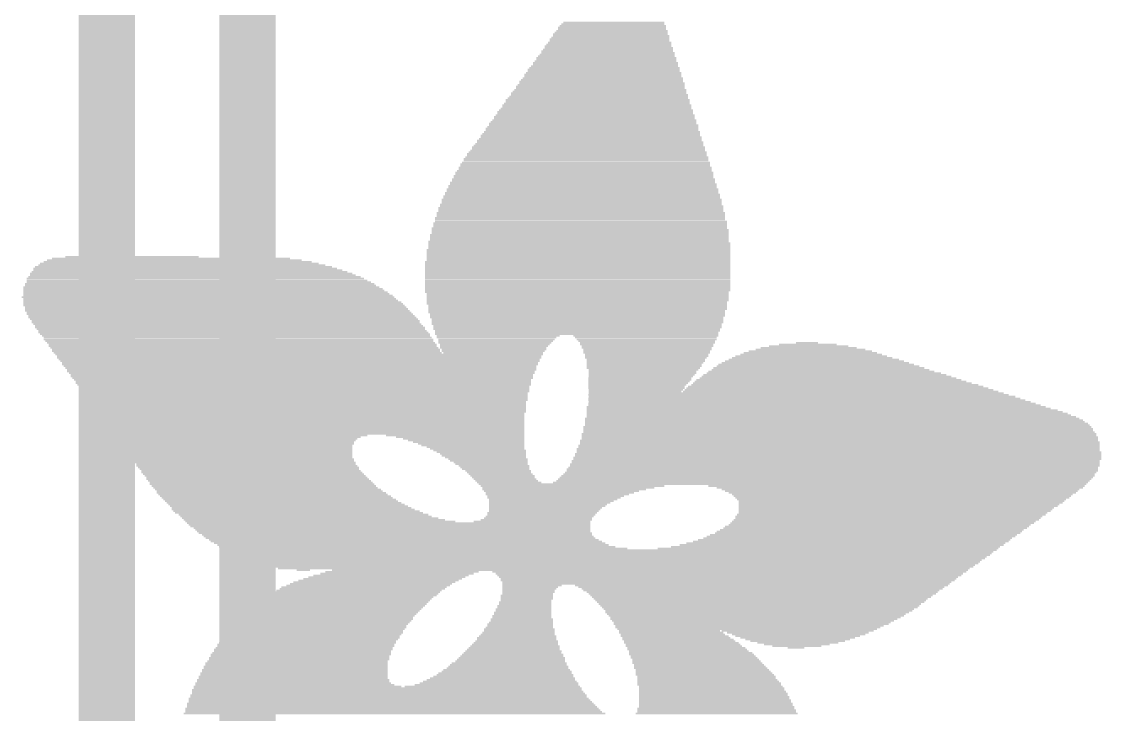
# Model space of a CAD drawing. Extents: x -0.1 to 30.6, y -5.2 to 35.7.
# Drawn here: x 5.584 to 10.461, y 21.198 to 24.329 of the extents above; entities that cross this region are included whole.
import ezdxf

# ---------------------------------------------------------------- set-up
doc = ezdxf.new("R2010")
doc.units = 0
doc.layers.add('16', color=5, linetype='CONTINUOUS')
doc.layers.add('21', color=40, linetype='CONTINUOUS')

# ---------------------------------------------------------------- blocks, each defined once
blk = doc.blocks.new('RECT')
blk.add_solid([(-0.5, -0.5), (0.5, -0.5), (-0.5, 0.5), (0.5, 0.5)])

msp = doc.modelspace()

# ---------------------------------------------------------------- linework, layer by layer
at = {"layer": '16', "const_width": 0.254}
for points in [[(5.969, 16.256), (5.969, 26.3006)], [(6.604, 14.732), (6.604, 26.289)]]:
    msp.add_lwpolyline(points, dxfattribs=at)

# ---------------------------------------------------------------- block references
at = {"layer": '21'}
for p, xscale, yscale in [((8.2512, 24.2875), 0.503, 0.0076), ((8.2512, 24.3027), 0.4876, 0.0076), ((8.2512, 24.2951), 0.4876, 0.0076), ((8.255, 24.3103), 0.48, 0.0077), ((8.255, 24.318), 0.4648, 0.0076), ((8.2588, 24.3256), 0.4572, 0.0076), ((8.2398, 24.2341), 0.5563, 0.0077), ((8.2398, 24.2494), 0.541, 0.0076), ((8.2398, 24.2418), 0.541, 0.0076), ((8.2436, 24.257), 0.5334, 0.0076), ((8.2436, 24.2722), 0.5182, 0.0077), ((8.2474, 24.2646), 0.5258, 0.0076), ((8.2474, 24.2799), 0.5106, 0.0076), ((8.2284, 24.196), 0.5943, 0.0077), ((8.2322, 24.1884), 0.6019, 0.0076), ((8.2322, 24.2037), 0.5867, 0.0076), ((8.2322, 24.2189), 0.5715, 0.0076), ((8.236, 24.2113), 0.5791, 0.0076), ((8.236, 24.2265), 0.5639, 0.0076), ((8.2208, 24.1427), 0.6553, 0.0076), ((8.2208, 24.1503), 0.6401, 0.0076), ((8.2246, 24.1656), 0.6325, 0.0076), ((8.2246, 24.1579), 0.6325, 0.0077), ((8.2245, 24.1732), 0.6172, 0.0076), ((8.2283, 24.1808), 0.6096, 0.0076), ((8.2093, 24.0894), 0.7086, 0.0076), ((8.2131, 24.097), 0.701, 0.0076), ((8.2131, 24.1122), 0.6858, 0.0076), ((8.2131, 24.1046), 0.6858, 0.0076), ((8.2169, 24.1198), 0.6782, 0.0077), ((8.2169, 24.1275), 0.663, 0.0076), ((8.2208, 24.1351), 0.6553, 0.0076), ((8.2017, 24.0436), 0.7544, 0.0077), ((8.2055, 24.0513), 0.7468, 0.0076), ((8.2017, 24.0589), 0.7391, 0.0076), ((8.2055, 24.0665), 0.7315, 0.0076), ((8.2093, 24.0741), 0.7239, 0.0076), ((8.2093, 24.0817), 0.7086, 0.0077), ((8.1903, 23.9903), 0.8077, 0.0076), ((8.1903, 24.0055), 0.7925, 0.0077), ((8.1941, 23.9979), 0.8001, 0.0076), ((8.1941, 24.0132), 0.7849, 0.0076), ((8.1979, 24.0208), 0.7773, 0.0076), ((8.1979, 24.036), 0.762, 0.0076), ((8.1979, 24.0284), 0.762, 0.0076), ((8.1826, 23.9522), 0.8534, 0.0076), ((8.1826, 23.9446), 0.8534, 0.0076), ((8.1826, 23.9598), 0.8382, 0.0076), ((8.1864, 23.9751), 0.8306, 0.0076), ((8.1864, 23.9674), 0.8306, 0.0077), ((8.1865, 23.9827), 0.8153, 0.0076), ((8.1712, 23.8989), 0.9068, 0.0076), ((8.175, 23.9065), 0.8992, 0.0076), ((8.175, 23.9217), 0.884, 0.0076), ((8.175, 23.9141), 0.884, 0.0076), ((8.1789, 23.9293), 0.8763, 0.0077), ((8.1788, 23.937), 0.861, 0.0076), ((8.1598, 23.8455), 0.9601, 0.0076), ((8.1636, 23.8531), 0.9525, 0.0077), ((8.1636, 23.8684), 0.9373, 0.0076), ((8.1674, 23.8608), 0.9449, 0.0076), ((8.1674, 23.876), 0.9296, 0.0076), ((8.1712, 23.8836), 0.922, 0.0076), ((8.1712, 23.8912), 0.9068, 0.0077), ((8.1522, 23.7998), 1.0059, 0.0076), ((8.1521, 23.815), 0.9906, 0.0077), ((8.156, 23.8074), 0.9983, 0.0076), ((8.156, 23.8227), 0.9829, 0.0076), ((8.1598, 23.8303), 0.9753, 0.0076), ((8.1598, 23.8379), 0.9601, 0.0076), ((8.1407, 23.7465), 1.0592, 0.0076), ((8.1445, 23.7617), 1.0516, 0.0076), ((8.1445, 23.7541), 1.0516, 0.0076), ((8.1446, 23.7693), 1.0363, 0.0076), ((8.1484, 23.7769), 1.0287, 0.0077), ((8.1484, 23.7922), 1.0135, 0.0076), ((8.1522, 23.7846), 1.0211, 0.0076), ((8.1331, 23.7084), 1.1049, 0.0076), ((8.1331, 23.7008), 1.1049, 0.0077), ((8.1369, 23.716), 1.0972, 0.0076), ((8.1369, 23.7312), 1.082, 0.0076), ((8.1369, 23.7236), 1.082, 0.0076), ((8.1407, 23.7389), 1.0744, 0.0077), ((8.1255, 23.655), 1.1506, 0.0076), ((8.1293, 23.6703), 1.143, 0.0076), ((8.1293, 23.6627), 1.143, 0.0077), ((8.1293, 23.6855), 1.1278, 0.0076), ((8.1293, 23.6779), 1.1278, 0.0076), ((8.1331, 23.6931), 1.1202, 0.0076), ((8.1179, 23.6017), 1.1963, 0.0076), ((8.1217, 23.6169), 1.1887, 0.0076), ((8.1217, 23.6093), 1.1887, 0.0076), ((8.1217, 23.6322), 1.1735, 0.0076), ((8.1217, 23.6246), 1.1735, 0.0077), ((8.1255, 23.6474), 1.1659, 0.0076), ((8.1255, 23.6398), 1.1659, 0.0076), ((8.1141, 23.556), 1.2345, 0.0076), ((8.1179, 23.5712), 1.2269, 0.0076), ((8.1179, 23.5636), 1.2269, 0.0076), ((8.1179, 23.5865), 1.2115, 0.0077), ((8.1179, 23.5788), 1.2115, 0.0076), ((8.1217, 23.5941), 1.2039, 0.0076), ((8.1103, 23.5026), 1.2725, 0.0076), ((8.1141, 23.5255), 1.2649, 0.0076), ((8.1141, 23.5179), 1.2649, 0.0076), ((8.1141, 23.5103), 1.2649, 0.0077), ((8.1141, 23.5407), 1.2497, 0.0076), ((8.1141, 23.5331), 1.2497, 0.0076), ((8.1179, 23.5484), 1.2421, 0.0077), ((8.1102, 23.4645), 1.303, 0.0076), ((8.1102, 23.4569), 1.303, 0.0076), ((8.1102, 23.4874), 1.2878, 0.0076), ((8.1102, 23.4798), 1.2878, 0.0076), ((8.1102, 23.4722), 1.2878, 0.0077), ((8.1141, 23.495), 1.2801, 0.0076), ((8.1065, 23.4188), 1.3259, 0.0076), ((8.1065, 23.4112), 1.3259, 0.0076), ((8.1064, 23.4417), 1.3106, 0.0076), ((8.1064, 23.4341), 1.3106, 0.0077), ((8.1103, 23.4264), 1.3183, 0.0076), ((8.1102, 23.4493), 1.303, 0.0076), ((8.1026, 23.3655), 1.3488, 0.0076), ((8.1026, 23.3579), 1.3488, 0.0077), ((8.1027, 23.396), 1.3335, 0.0077), ((8.1065, 23.3883), 1.3411, 0.0076), ((8.1065, 23.3807), 1.3411, 0.0076), ((8.1065, 23.3731), 1.3411, 0.0076), ((8.1065, 23.4036), 1.3259, 0.0076), ((8.0988, 23.335), 1.3564, 0.0076), ((8.1026, 23.3274), 1.364, 0.0076), ((8.1026, 23.3198), 1.364, 0.0077), ((8.1026, 23.3121), 1.364, 0.0076), ((8.1026, 23.3502), 1.3488, 0.0076), ((8.1026, 23.3426), 1.3488, 0.0076), ((6.2586, 23.2588), 1.0744, 0.0076), ((6.0833, 23.2664), 0.602, 0.0076), ((8.0988, 23.2969), 1.3716, 0.0076), ((8.0988, 23.2893), 1.3716, 0.0076), ((8.0988, 23.2817), 1.3716, 0.0077), ((8.0988, 23.274), 1.3716, 0.0076), ((8.0988, 23.2664), 1.3716, 0.0076), ((8.0988, 23.2588), 1.3716, 0.0076), ((8.1026, 23.3045), 1.364, 0.0076), ((6.3233, 23.2131), 1.3716, 0.0076), ((6.3158, 23.2207), 1.3411, 0.0076), ((6.3081, 23.2283), 1.2954, 0.0076), ((6.2967, 23.2359), 1.2573, 0.0076), ((6.2891, 23.2436), 1.2115, 0.0077), ((6.2738, 23.2512), 1.1506, 0.0076), ((8.095, 23.2436), 1.3792, 0.0077), ((8.095, 23.2359), 1.3792, 0.0076), ((8.095, 23.2283), 1.3792, 0.0076), ((8.095, 23.2207), 1.3792, 0.0076), ((8.095, 23.2131), 1.3792, 0.0076), ((8.0988, 23.2512), 1.3716, 0.0076), ((6.3691, 23.1674), 1.524, 0.0077), ((6.3653, 23.175), 1.5011, 0.0076), ((6.35, 23.1902), 1.4554, 0.0076), ((6.3577, 23.1826), 1.4707, 0.0076), ((6.3424, 23.1978), 1.425, 0.0076), ((6.3348, 23.2055), 1.3945, 0.0077), ((8.095, 23.2055), 1.3792, 0.0077), ((8.095, 23.1978), 1.3792, 0.0076), ((8.095, 23.1902), 1.3792, 0.0076), ((8.095, 23.1826), 1.3792, 0.0076), ((8.095, 23.175), 1.3792, 0.0076), ((8.095, 23.1674), 1.3792, 0.0077), ((6.3957, 23.1293), 1.6078, 0.0077), ((6.4072, 23.114), 1.6307, 0.0076), ((6.4034, 23.1216), 1.6231, 0.0076), ((6.3881, 23.1445), 1.5774, 0.0076), ((6.3919, 23.1369), 1.585, 0.0076), ((6.3767, 23.1597), 1.5392, 0.0076), ((6.3843, 23.1521), 1.5544, 0.0076), ((8.095, 23.1597), 1.3792, 0.0076), ((8.095, 23.1521), 1.3792, 0.0076), ((8.095, 23.1445), 1.3792, 0.0076), ((8.095, 23.1369), 1.3792, 0.0076), ((8.095, 23.1293), 1.3792, 0.0077), ((8.095, 23.1216), 1.3792, 0.0076), ((8.095, 23.114), 1.3792, 0.0076), ((6.4262, 23.0835), 1.684, 0.0076), ((6.4148, 23.1064), 1.6459, 0.0076), ((6.4186, 23.0988), 1.6536, 0.0076), ((6.4262, 23.0912), 1.6688, 0.0077), ((6.4338, 23.0759), 1.684, 0.0076), ((6.4377, 23.0683), 1.6917, 0.0076), ((8.0912, 23.1064), 1.3716, 0.0076), ((8.095, 23.0988), 1.364, 0.0076), ((8.095, 23.0912), 1.364, 0.0077), ((8.095, 23.0835), 1.364, 0.0076), ((8.095, 23.0759), 1.364, 0.0076), ((8.095, 23.0683), 1.364, 0.0076), ((6.4453, 23.0607), 1.7069, 0.0076), ((6.4491, 23.0531), 1.7145, 0.0077), ((6.4529, 23.0454), 1.7221, 0.0076), ((6.4605, 23.0378), 1.7222, 0.0076), ((6.4643, 23.0302), 1.7298, 0.0076), ((6.4681, 23.0226), 1.7374, 0.0076), ((6.4758, 23.015), 1.7373, 0.0077), ((8.0912, 23.0607), 1.3564, 0.0076), ((8.0912, 23.0531), 1.3564, 0.0077), ((8.095, 23.0454), 1.3488, 0.0076), ((8.095, 23.0378), 1.3488, 0.0076), ((8.095, 23.0302), 1.3488, 0.0076), ((8.0912, 23.0226), 1.3411, 0.0076), ((8.0912, 23.015), 1.3411, 0.0077), ((6.4796, 23.0073), 1.7449, 0.0076), ((6.4872, 22.9997), 1.745, 0.0076), ((6.491, 22.9921), 1.7526, 0.0076), ((6.4986, 22.9845), 1.7526, 0.0076), ((6.5062, 22.9769), 1.7526, 0.0077), ((6.5062, 22.9692), 1.7526, 0.0076), ((8.095, 23.0073), 1.3335, 0.0076), ((8.095, 22.9997), 1.3335, 0.0076), ((8.0912, 22.9921), 1.3259, 0.0076), ((8.095, 22.9845), 1.3182, 0.0076), ((8.095, 22.9769), 1.3182, 0.0077), ((8.095, 22.9692), 1.3182, 0.0076), ((6.5138, 22.9616), 1.7526, 0.0076), ((6.5215, 22.954), 1.7526, 0.0076), ((6.5253, 22.9464), 1.7602, 0.0076), ((6.5291, 22.9388), 1.7526, 0.0077), ((6.5367, 22.9311), 1.7526, 0.0076), ((6.5405, 22.9235), 1.7602, 0.0076), ((8.0912, 22.9616), 1.3106, 0.0076), ((8.095, 22.954), 1.303, 0.0076), ((8.095, 22.9464), 1.303, 0.0076), ((8.0912, 22.9388), 1.2954, 0.0077), ((8.095, 22.9311), 1.2878, 0.0076), ((8.0912, 22.9235), 1.2802, 0.0076), ((6.5481, 22.9159), 1.7602, 0.0076), ((6.5519, 22.9083), 1.7526, 0.0076), ((6.5596, 22.9007), 1.7526, 0.0077), ((6.5634, 22.893), 1.7602, 0.0076), ((6.5672, 22.8854), 1.7526, 0.0076), ((6.5748, 22.8778), 1.7526, 0.0076), ((6.5824, 22.8702), 1.7526, 0.0076), ((8.0912, 22.9159), 1.2802, 0.0076), ((7.7292, 22.9007), 0.541, 0.0077), ((7.7369, 22.9083), 0.5563, 0.0076), ((7.7292, 22.893), 0.5258, 0.0076), ((7.7254, 22.8854), 0.5182, 0.0076), ((7.7216, 22.8778), 0.5106, 0.0076), ((7.7217, 22.8702), 0.4953, 0.0076), ((8.4036, 22.9083), 0.6554, 0.0076), ((8.4036, 22.9007), 0.64, 0.0077), ((8.4074, 22.893), 0.6324, 0.0076), ((8.4074, 22.8854), 0.6172, 0.0076), ((8.4112, 22.8778), 0.6096, 0.0076), ((8.4074, 22.8702), 0.602, 0.0076), ((9.1352, 22.8702), 0.2591, 0.0076), ((9.1313, 22.8778), 0.099, 0.0076), ((6.5824, 22.8626), 1.7526, 0.0077), ((6.59, 22.8549), 1.7526, 0.0076), ((6.5977, 22.8473), 1.7526, 0.0076), ((6.5977, 22.8397), 1.7526, 0.0076), ((6.6053, 22.8321), 1.7526, 0.0076), ((6.8377, 22.8245), 2.2022, 0.0077), ((7.7178, 22.8626), 0.4876, 0.0077), ((7.714, 22.8549), 0.48, 0.0076), ((7.7178, 22.8473), 0.4724, 0.0076), ((7.714, 22.8397), 0.4648, 0.0076), ((7.714, 22.8321), 0.4496, 0.0076), ((8.4112, 22.8626), 0.5944, 0.0077), ((8.4074, 22.8549), 0.5868, 0.0076), ((8.4113, 22.8473), 0.5791, 0.0076), ((8.4075, 22.8397), 0.5715, 0.0076), ((8.4075, 22.8321), 0.5715, 0.0076), ((8.4074, 22.8245), 0.5562, 0.0077), ((9.1504, 22.8245), 0.6401, 0.0077), ((9.1466, 22.8321), 0.6019, 0.0076), ((9.1466, 22.8397), 0.5563, 0.0076), ((9.1466, 22.8473), 0.4953, 0.0076), ((9.139, 22.8549), 0.4343, 0.0076), ((9.139, 22.8626), 0.3581, 0.0077), ((6.8377, 22.8168), 2.187, 0.0076), ((6.8377, 22.8092), 2.187, 0.0076), ((6.8377, 22.8016), 2.1717, 0.0076), ((6.8415, 22.794), 2.164, 0.0076), ((6.8415, 22.7864), 2.1488, 0.0077), ((6.8415, 22.7787), 2.1488, 0.0076), ((6.8415, 22.7711), 2.1336, 0.0076), ((8.4074, 22.8168), 0.5562, 0.0076), ((8.4036, 22.8092), 0.5486, 0.0076), ((8.4036, 22.8016), 0.5334, 0.0076), ((8.4036, 22.794), 0.5334, 0.0076), ((8.3998, 22.7864), 0.5258, 0.0077), ((8.396, 22.7787), 0.5182, 0.0076), ((8.396, 22.7711), 0.5182, 0.0076), ((9.1808, 22.7711), 0.9144, 0.0076), ((9.1733, 22.7787), 0.8839, 0.0076), ((9.1694, 22.7864), 0.8458, 0.0077), ((9.1656, 22.794), 0.8078, 0.0076), ((9.1618, 22.8016), 0.7696, 0.0076), ((9.1541, 22.8092), 0.7239, 0.0076), ((9.1504, 22.8168), 0.6858, 0.0076), ((6.8453, 22.7635), 2.126, 0.0076), ((6.8491, 22.7559), 2.1184, 0.0076), ((6.8453, 22.7483), 2.1108, 0.0077), ((6.8492, 22.7406), 2.1031, 0.0076), ((6.8492, 22.733), 2.0879, 0.0076), ((6.8492, 22.7254), 2.0879, 0.0076), ((8.3922, 22.7635), 0.5105, 0.0076), ((8.3922, 22.7559), 0.4953, 0.0076), ((8.3884, 22.7483), 0.4877, 0.0077), ((8.3884, 22.7406), 0.4877, 0.0076), ((8.3846, 22.733), 0.4801, 0.0076), ((8.3808, 22.7254), 0.4725, 0.0076), ((9.219, 22.7254), 1.1277, 0.0076), ((9.2114, 22.733), 1.0973, 0.0076), ((9.2075, 22.7406), 1.0592, 0.0076), ((9.196, 22.7483), 1.0211, 0.0077), ((9.1923, 22.7559), 0.983, 0.0076), ((9.1847, 22.7635), 0.9525, 0.0076), ((6.853, 22.7178), 2.0803, 0.0076), ((6.8529, 22.7102), 2.065, 0.0077), ((6.8567, 22.7025), 2.0574, 0.0076), ((6.8567, 22.6949), 2.0574, 0.0076), ((6.8605, 22.6873), 2.0497, 0.0076), ((6.8605, 22.6797), 2.0345, 0.0076), ((8.3769, 22.7178), 0.4648, 0.0076), ((8.3769, 22.7102), 0.4648, 0.0077), ((8.3731, 22.7025), 0.4572, 0.0076), ((8.3693, 22.6949), 0.4496, 0.0076), ((8.3655, 22.6873), 0.442, 0.0076), ((8.3617, 22.6797), 0.4344, 0.0076), ((9.2608, 22.6797), 1.3335, 0.0076), ((9.257, 22.6873), 1.2954, 0.0076), ((9.2457, 22.6949), 1.2573, 0.0076), ((9.238, 22.7025), 1.2268, 0.0076), ((9.2303, 22.7102), 1.1963, 0.0077), ((9.2265, 22.7178), 1.1583, 0.0076), ((6.8643, 22.6721), 2.0269, 0.0077), ((6.8643, 22.6644), 2.0269, 0.0076), ((6.8681, 22.6568), 2.0193, 0.0076), ((6.8681, 22.6492), 2.0041, 0.0076), ((6.872, 22.6416), 1.9964, 0.0076), ((6.872, 22.634), 1.9964, 0.0077), ((6.8758, 22.6263), 1.9888, 0.0076), ((9.1198, 22.6263), 1.9507, 0.0076), ((8.3617, 22.6721), 0.4344, 0.0077), ((9.0818, 22.6492), 1.8745, 0.0076), ((9.0932, 22.6416), 1.8974, 0.0076), ((9.1085, 22.634), 1.9279, 0.0077), ((8.3579, 22.6644), 0.4267, 0.0076), ((8.3541, 22.6568), 0.4191, 0.0076), ((9.2837, 22.6568), 1.425, 0.0076), ((9.2761, 22.6644), 1.3944, 0.0076), ((9.2685, 22.6721), 1.364, 0.0077), ((6.8796, 22.6187), 1.9812, 0.0076), ((6.8758, 22.6111), 1.9736, 0.0076), ((6.8796, 22.6035), 1.966, 0.0076), ((6.8834, 22.5959), 1.9584, 0.0077), ((6.8873, 22.5882), 1.9507, 0.0076), ((6.8873, 22.5806), 1.9507, 0.0076), ((9.1732, 22.5882), 2.0726, 0.0076), ((9.1847, 22.5806), 2.0955, 0.0076), ((9.1541, 22.6035), 2.0193, 0.0076), ((9.1313, 22.6187), 1.9736, 0.0076), ((9.1428, 22.6111), 1.9965, 0.0076), ((9.1656, 22.5959), 2.0422, 0.0077), ((6.891, 22.573), 1.9431, 0.0076), ((6.8948, 22.5654), 1.9355, 0.0076), ((6.8948, 22.5578), 1.9203, 0.0077), ((6.8948, 22.5501), 1.9203, 0.0076), ((6.8986, 22.5425), 1.9127, 0.0076), ((6.9025, 22.5349), 1.905, 0.0076), ((6.9063, 22.5273), 1.8974, 0.0076), ((9.2456, 22.5349), 2.2326, 0.0076), ((9.2533, 22.5273), 2.2479, 0.0076), ((9.2227, 22.5578), 2.1717, 0.0077), ((9.2303, 22.5501), 2.1869, 0.0076), ((9.1999, 22.573), 2.126, 0.0076), ((9.2113, 22.5654), 2.1488, 0.0076), ((9.2418, 22.5425), 2.2098, 0.0076), ((6.9063, 22.5197), 1.8974, 0.0077), ((6.9101, 22.512), 1.8898, 0.0076), ((6.9139, 22.5044), 1.8822, 0.0076), ((6.9177, 22.4968), 1.8746, 0.0076), ((6.9177, 22.4892), 1.8746, 0.0076), ((6.9216, 22.4816), 1.8669, 0.0077), ((9.2685, 22.4968), 2.2936, 0.0076), ((9.2723, 22.4892), 2.3012, 0.0076), ((9.2723, 22.4816), 2.3012, 0.0077), ((9.257, 22.5197), 2.2555, 0.0077), ((9.2646, 22.512), 2.2707, 0.0076), ((9.2685, 22.5044), 2.2784, 0.0076), ((6.9253, 22.4739), 1.8593, 0.0076), ((6.9253, 22.4663), 1.8593, 0.0076), ((6.5748, 22.4587), 1.143, 0.0076), ((6.5634, 22.4511), 1.1049, 0.0076), ((6.5596, 22.4435), 1.0821, 0.0077), ((6.5558, 22.4358), 1.0745, 0.0076), ((7.5426, 22.4587), 0.6249, 0.0076), ((7.5654, 22.4511), 0.5792, 0.0076), ((7.5807, 22.4435), 0.5487, 0.0077), ((7.5921, 22.4358), 0.5258, 0.0076), ((9.2761, 22.4358), 2.3394, 0.0076), ((9.276, 22.4663), 2.3241, 0.0076), ((9.276, 22.4587), 2.3241, 0.0076), ((9.2799, 22.4511), 2.3318, 0.0076), ((9.2799, 22.4435), 2.3318, 0.0077), ((9.2761, 22.4739), 2.3088, 0.0076), ((6.5558, 22.4282), 1.0591, 0.0076), ((6.5596, 22.4206), 1.0515, 0.0076), ((6.5596, 22.413), 1.0363, 0.0076), ((6.5596, 22.4054), 1.0363, 0.0077), ((6.5634, 22.3977), 1.0287, 0.0076), ((6.5672, 22.3901), 1.0211, 0.0076), ((6.571, 22.3825), 1.0134, 0.0076), ((7.6035, 22.4282), 0.503, 0.0076), ((7.615, 22.4206), 0.4801, 0.0076), ((7.6226, 22.413), 0.4649, 0.0076), ((7.634, 22.4054), 0.442, 0.0077), ((7.6416, 22.3977), 0.4268, 0.0076), ((7.6531, 22.3901), 0.4191, 0.0076), ((7.6607, 22.3825), 0.4039, 0.0076), ((9.2723, 22.3977), 2.3622, 0.0076), ((9.2723, 22.3901), 2.3622, 0.0076), ((9.2761, 22.3825), 2.3698, 0.0076), ((9.2761, 22.413), 2.3546, 0.0076), ((9.2761, 22.4054), 2.3546, 0.0077), ((9.2799, 22.4282), 2.347, 0.0076), ((9.2799, 22.4206), 2.347, 0.0076), ((6.571, 22.3749), 1.0134, 0.0076), ((6.5748, 22.3673), 1.0058, 0.0077), ((6.5786, 22.3596), 0.9982, 0.0076), ((6.5824, 22.352), 1.0058, 0.0076), ((6.5862, 22.3444), 0.9982, 0.0076), ((6.5939, 22.3368), 0.9983, 0.0076), ((7.6683, 22.3749), 0.3886, 0.0076), ((7.6721, 22.3673), 0.381, 0.0077), ((7.6797, 22.3596), 0.3658, 0.0076), ((7.6912, 22.352), 0.3581, 0.0076), ((7.695, 22.3444), 0.3505, 0.0076), ((7.7026, 22.3368), 0.3353, 0.0076), ((9.2608, 22.3444), 2.3851, 0.0076), ((9.2608, 22.3368), 2.3851, 0.0076), ((9.2684, 22.3596), 2.3851, 0.0076), ((9.2684, 22.352), 2.3851, 0.0076), ((9.2723, 22.3749), 2.3774, 0.0076), ((9.2723, 22.3673), 2.3774, 0.0077), ((6.5977, 22.3292), 0.9906, 0.0077), ((6.6015, 22.3215), 0.9982, 0.0076), ((6.6091, 22.3139), 0.9982, 0.0076), ((6.6129, 22.3063), 0.9906, 0.0076), ((6.6205, 22.2987), 0.9906, 0.0076), ((6.6243, 22.2911), 0.9982, 0.0077), ((6.632, 22.2834), 0.9983, 0.0076), ((7.7064, 22.3292), 0.3277, 0.0077), ((7.7178, 22.3215), 0.32, 0.0076), ((7.7216, 22.3139), 0.3124, 0.0076), ((7.7254, 22.3063), 0.3048, 0.0076), ((7.7369, 22.2987), 0.2971, 0.0076), ((7.7407, 22.2911), 0.2895, 0.0077), ((7.7483, 22.2834), 0.2896, 0.0076), ((9.2303, 22.2834), 2.4003, 0.0076), ((9.2379, 22.2911), 2.4003, 0.0077), ((9.2457, 22.3063), 2.4003, 0.0076), ((9.2457, 22.2987), 2.4003, 0.0076), ((9.2495, 22.3139), 2.3927, 0.0076), ((9.257, 22.3292), 2.3927, 0.0077), ((9.257, 22.3215), 2.3927, 0.0076), ((6.6396, 22.2758), 0.9982, 0.0076), ((6.6472, 22.2682), 0.9982, 0.0076), ((6.651, 22.2606), 1.0058, 0.0076), ((6.6586, 22.253), 1.0058, 0.0077), ((6.6663, 22.2453), 1.0059, 0.0076), ((6.6701, 22.2377), 1.0135, 0.0076), ((7.7559, 22.2758), 0.2896, 0.0076), ((7.7597, 22.2682), 0.282, 0.0076), ((7.7674, 22.2606), 0.2819, 0.0076), ((7.775, 22.253), 0.2819, 0.0077), ((7.7864, 22.2453), 0.2896, 0.0076), ((9.0208, 22.2377), 2.7432, 0.0076), ((9.1922, 22.2453), 2.4155, 0.0076), ((9.2037, 22.253), 2.408, 0.0077), ((9.2114, 22.2606), 2.4079, 0.0076), ((9.219, 22.2682), 2.4079, 0.0076), ((9.2265, 22.2758), 2.4079, 0.0076), ((6.6777, 22.2301), 1.0135, 0.0076), ((6.6853, 22.2225), 1.0134, 0.0076), ((6.6968, 22.2149), 1.0211, 0.0077), ((6.7044, 22.2072), 1.0211, 0.0076), ((6.712, 22.1996), 1.0363, 0.0076), ((6.7195, 22.192), 1.0363, 0.0076), ((8.0721, 22.2301), 0.8306, 0.0076), ((8.0531, 22.2225), 0.7772, 0.0076), ((8.0341, 22.2149), 0.7391, 0.0077), ((8.0226, 22.2072), 0.701, 0.0076), ((8.015, 22.1996), 0.6706, 0.0076), ((8.0036, 22.192), 0.6477, 0.0076), ((9.5351, 22.2301), 1.6993, 0.0076), ((9.5504, 22.2225), 1.6536, 0.0076), ((9.5542, 22.2149), 1.6154, 0.0077), ((9.558, 22.2072), 1.5926, 0.0076), ((9.5618, 22.1996), 1.5697, 0.0076), ((9.5618, 22.192), 1.5393, 0.0076), ((6.731, 22.1844), 1.044, 0.0076), ((6.7387, 22.1768), 1.0439, 0.0077), ((6.75, 22.1691), 1.0515, 0.0076), ((6.7577, 22.1615), 1.0516, 0.0076), ((6.7691, 22.1539), 1.0592, 0.0076), ((6.7805, 22.1463), 1.0668, 0.0076), ((6.792, 22.1387), 1.0744, 0.0077), ((7.9959, 22.1844), 0.6172, 0.0076), ((7.9883, 22.1768), 0.602, 0.0077), ((7.9845, 22.1691), 0.5792, 0.0076), ((7.9769, 22.1615), 0.5639, 0.0076), ((7.9693, 22.1539), 0.5487, 0.0076), ((7.9616, 22.1463), 0.5334, 0.0076), ((7.9578, 22.1387), 0.5258, 0.0077), ((9.5618, 22.1844), 1.524, 0.0076), ((9.5618, 22.1768), 1.5087, 0.0077), ((9.558, 22.1691), 1.4859, 0.0076), ((9.558, 22.1615), 1.4707, 0.0076), ((9.5542, 22.1539), 1.463, 0.0076), ((9.5466, 22.1463), 1.4478, 0.0076), ((9.5428, 22.1387), 1.4402, 0.0077), ((6.8034, 22.131), 1.082, 0.0076), ((6.8111, 22.1234), 1.0973, 0.0076), ((6.8262, 22.1158), 1.1125, 0.0076), ((6.8377, 22.1082), 1.1202, 0.0076), ((6.8567, 22.1006), 1.1277, 0.0077), ((6.8682, 22.0929), 1.1354, 0.0076), ((7.9236, 22.0929), 0.4877, 0.0076), ((7.935, 22.1082), 0.4953, 0.0076), ((7.9312, 22.1006), 0.4877, 0.0077), ((7.9502, 22.131), 0.5106, 0.0076), ((7.9464, 22.1234), 0.503, 0.0076), ((7.9426, 22.1158), 0.4953, 0.0076), ((9.5009, 22.0929), 1.3868, 0.0076), ((9.5123, 22.1006), 1.3944, 0.0077), ((9.5351, 22.131), 1.4249, 0.0076), ((9.5313, 22.1234), 1.4173, 0.0076), ((9.5275, 22.1158), 1.4097, 0.0076), ((9.5199, 22.1082), 1.3945, 0.0076), ((6.8872, 22.0853), 1.1582, 0.0076), ((6.9063, 22.0777), 1.1811, 0.0076), ((6.9329, 22.0701), 1.2192, 0.0076), ((7.2416, 22.0625), 1.8211, 0.0077), ((7.2454, 22.0548), 1.8135, 0.0076), ((7.2492, 22.0472), 1.8059, 0.0076), ((7.2568, 22.0396), 1.7907, 0.0076), ((7.8893, 22.0701), 0.5257, 0.0076), ((7.9083, 22.0777), 0.503, 0.0076), ((7.916, 22.0853), 0.4877, 0.0076), ((9.4399, 22.0396), 1.3716, 0.0076), ((9.4475, 22.0472), 1.3716, 0.0076), ((9.459, 22.0548), 1.364, 0.0076), ((9.4704, 22.0625), 1.3716, 0.0077), ((9.478, 22.0701), 1.3716, 0.0076), ((9.4894, 22.0777), 1.3793, 0.0076), ((9.4971, 22.0853), 1.3792, 0.0076), ((7.2606, 22.032), 1.783, 0.0076), ((7.2644, 22.0244), 1.7754, 0.0077), ((7.2721, 22.0167), 1.7755, 0.0076), ((7.2797, 22.0091), 1.7603, 0.0076), ((7.2873, 22.0015), 1.7602, 0.0076), ((7.2949, 21.9939), 1.7602, 0.0076), ((9.3599, 21.9939), 1.3944, 0.0076), ((9.3751, 22.0015), 1.3945, 0.0076), ((9.3866, 22.0091), 1.3868, 0.0076), ((9.4056, 22.0167), 1.3792, 0.0076), ((9.4132, 22.0244), 1.3793, 0.0077), ((9.4247, 22.032), 1.3716, 0.0076), ((7.3101, 21.9863), 1.7602, 0.0077), ((7.3216, 21.9786), 1.7679, 0.0076), ((7.3368, 21.971), 1.7678, 0.0076), ((7.3521, 21.9634), 1.7679, 0.0076), ((7.3711, 21.9558), 1.7907, 0.0076), ((7.4054, 21.9482), 1.8288, 0.0077), ((9.2265, 21.9482), 1.5393, 0.0077), ((9.2608, 21.9558), 1.4859, 0.0076), ((9.2875, 21.9634), 1.463, 0.0076), ((9.3066, 21.971), 1.4402, 0.0076), ((9.3294, 21.9786), 1.4249, 0.0076), ((9.3446, 21.9863), 1.4097, 0.0077), ((8.2474, 21.9405), 3.4824, 0.0076), ((8.2474, 21.9329), 3.4518, 0.0076), ((8.2512, 21.9253), 3.429, 0.0076), ((8.255, 21.9177), 3.4062, 0.0076), ((8.255, 21.9101), 3.3756, 0.0077), ((8.2588, 21.9024), 3.3528, 0.0076), ((8.2627, 21.8948), 3.3147, 0.0076), ((8.2703, 21.8872), 3.2843, 0.0076), ((8.2779, 21.8796), 3.2537, 0.0076), ((8.2817, 21.872), 3.2156, 0.0077), ((8.2931, 21.8643), 3.1776, 0.0076), ((8.3045, 21.8567), 3.1242, 0.0076), ((6.8567, 21.8491), 0.0609, 0.0076), ((8.4227, 21.8491), 2.8727, 0.0076), ((7.1768, 21.7958), 0.7315, 0.0077), ((7.1959, 21.8034), 0.7239, 0.0076), ((7.2149, 21.811), 0.7163, 0.0076), ((7.234, 21.8186), 0.7087, 0.0076), ((7.253, 21.8262), 0.701, 0.0076), ((7.2797, 21.8339), 0.6935, 0.0077), ((7.3025, 21.8415), 0.6934, 0.0076), ((8.7808, 21.8415), 2.1412, 0.0076), ((8.7808, 21.8339), 2.1108, 0.0077), ((8.7808, 21.8262), 2.0955, 0.0076), ((8.777, 21.8186), 2.0726, 0.0076), ((8.777, 21.811), 2.0574, 0.0076), ((8.7732, 21.8034), 2.0498, 0.0076), ((8.7694, 21.7958), 2.0269, 0.0077), ((7.0968, 21.75), 0.7544, 0.0076), ((7.1082, 21.7577), 0.7468, 0.0077), ((7.1235, 21.7653), 0.7467, 0.0076), ((7.1311, 21.7729), 0.7467, 0.0076), ((7.1501, 21.7805), 0.7392, 0.0076), ((7.1616, 21.7881), 0.7315, 0.0076), ((8.7656, 21.7881), 2.0193, 0.0076), ((7.8778, 21.7653), 0.2438, 0.0076), ((7.874, 21.7577), 0.2362, 0.0077), ((7.874, 21.75), 0.2362, 0.0076), ((7.8893, 21.7805), 0.2667, 0.0076), ((7.8817, 21.7729), 0.2515, 0.0076), ((8.9256, 21.7805), 1.684, 0.0076), ((8.9256, 21.7729), 1.6535, 0.0076), ((8.9294, 21.7653), 1.6307, 0.0076), ((8.9256, 21.7577), 1.6078, 0.0077), ((8.9294, 21.75), 1.585, 0.0076), ((7.0358, 21.7043), 0.7696, 0.0076), ((7.0434, 21.7119), 0.7696, 0.0076), ((7.0549, 21.7196), 0.762, 0.0077), ((7.0625, 21.7272), 0.762, 0.0076), ((7.0777, 21.7348), 0.762, 0.0076), ((7.0853, 21.7424), 0.762, 0.0076), ((7.8588, 21.7043), 0.2362, 0.0076), ((7.8664, 21.7348), 0.2362, 0.0076), ((7.8664, 21.7272), 0.2362, 0.0076), ((7.8664, 21.7196), 0.2362, 0.0077), ((7.8626, 21.7119), 0.2286, 0.0076), ((7.8702, 21.7424), 0.2286, 0.0076), ((8.9294, 21.7424), 1.5697, 0.0076), ((8.9256, 21.7348), 1.5469, 0.0076), ((8.9256, 21.7272), 1.5316, 0.0076), ((8.9218, 21.7196), 1.5087, 0.0077), ((8.9218, 21.7119), 1.4935, 0.0076), ((8.9218, 21.7043), 1.4783, 0.0076), ((6.9787, 21.651), 0.7773, 0.0076), ((6.9863, 21.6586), 0.7772, 0.0076), ((6.9939, 21.6662), 0.7772, 0.0076), ((7.0015, 21.6738), 0.7772, 0.0076), ((7.0091, 21.6815), 0.7773, 0.0077), ((7.0206, 21.6891), 0.7696, 0.0076), ((7.0282, 21.6967), 0.7696, 0.0076), ((7.8474, 21.6586), 0.2591, 0.0076), ((7.8474, 21.651), 0.2591, 0.0076), ((7.8512, 21.6738), 0.2515, 0.0076), ((7.8512, 21.6662), 0.2515, 0.0076), ((7.855, 21.6891), 0.2439, 0.0076), ((7.855, 21.6815), 0.2439, 0.0077), ((7.8588, 21.6967), 0.2362, 0.0076), ((8.918, 21.6967), 1.4555, 0.0076), ((8.918, 21.6891), 1.4401, 0.0076), ((8.918, 21.6815), 1.4249, 0.0077), ((8.9142, 21.6738), 1.4021, 0.0076), ((8.9142, 21.6662), 1.3869, 0.0076), ((8.9065, 21.6586), 1.3716, 0.0076), ((8.9027, 21.651), 1.3488, 0.0076), ((6.9367, 21.6053), 0.7849, 0.0077), ((6.9444, 21.6129), 0.7849, 0.0076), ((6.952, 21.6205), 0.7848, 0.0076), ((6.9596, 21.6281), 0.7848, 0.0076), ((6.9634, 21.6357), 0.7772, 0.0076), ((6.971, 21.6434), 0.7773, 0.0077), ((7.8359, 21.6053), 0.2972, 0.0077), ((7.8397, 21.6129), 0.2896, 0.0076), ((7.8436, 21.6281), 0.2819, 0.0076), ((7.8436, 21.6205), 0.2819, 0.0076), ((7.8436, 21.6434), 0.2667, 0.0077), ((7.8436, 21.6357), 0.2667, 0.0076), ((8.9028, 21.6434), 1.3335, 0.0077), ((8.8989, 21.6357), 1.3106, 0.0076), ((8.8913, 21.6281), 1.2954, 0.0076), ((8.8875, 21.6205), 1.2725, 0.0076), ((8.8837, 21.6129), 1.2497, 0.0076), ((8.8799, 21.6053), 1.2421, 0.0077), ((6.8948, 21.5519), 0.7925, 0.0076), ((6.9024, 21.5595), 0.7925, 0.0076), ((6.9101, 21.5672), 0.7925, 0.0077), ((6.9177, 21.5824), 0.7924, 0.0076), ((6.9139, 21.5748), 0.7848, 0.0076), ((6.9253, 21.59), 0.7925, 0.0076), ((6.9291, 21.5976), 0.7849, 0.0076), ((7.8245, 21.5519), 0.3505, 0.0076), ((7.8245, 21.5595), 0.3353, 0.0076), ((7.8283, 21.5672), 0.3276, 0.0077), ((7.8321, 21.5824), 0.32, 0.0076), ((7.8321, 21.5748), 0.32, 0.0076), ((7.8321, 21.59), 0.3048, 0.0076), ((7.8359, 21.5976), 0.2972, 0.0076), ((8.8722, 21.5976), 1.2116, 0.0076), ((8.8646, 21.59), 1.1964, 0.0076), ((8.8608, 21.5824), 1.1734, 0.0076), ((8.5103, 21.5748), 0.4572, 0.0076), ((8.5179, 21.5672), 0.4724, 0.0077), ((8.5255, 21.5595), 0.4724, 0.0076), ((8.5332, 21.5519), 0.4877, 0.0076), ((9.0894, 21.5748), 0.6858, 0.0076), ((9.0894, 21.5672), 0.64, 0.0077), ((9.0932, 21.5595), 0.602, 0.0076), ((9.0894, 21.5519), 0.5638, 0.0076), ((6.8681, 21.5138), 0.8001, 0.0076), ((6.8681, 21.5062), 0.8001, 0.0076), ((6.8758, 21.5214), 0.8001, 0.0076), ((6.8796, 21.5291), 0.7924, 0.0077), ((6.891, 21.5443), 0.8001, 0.0076), ((6.8873, 21.5367), 0.7925, 0.0076), ((7.8131, 21.5062), 0.4039, 0.0076), ((7.8131, 21.5138), 0.3887, 0.0076), ((7.8169, 21.5214), 0.381, 0.0076), ((7.8207, 21.5291), 0.3734, 0.0077), ((7.8207, 21.5443), 0.3581, 0.0076), ((7.8207, 21.5367), 0.3581, 0.0076), ((8.5408, 21.5443), 0.4877, 0.0076), ((8.5484, 21.5367), 0.5029, 0.0076), ((8.556, 21.5291), 0.503, 0.0077), ((8.5636, 21.5214), 0.5182, 0.0076), ((8.5713, 21.5138), 0.5181, 0.0076), ((8.5751, 21.5062), 0.5257, 0.0076), ((9.0894, 21.5443), 0.5182, 0.0076), ((9.0894, 21.5367), 0.4724, 0.0076), ((9.0894, 21.5291), 0.4268, 0.0077), ((9.0894, 21.5214), 0.3658, 0.0076), ((9.0856, 21.5138), 0.2972, 0.0076), ((9.0856, 21.5062), 0.221, 0.0076), ((6.8453, 21.4681), 0.8154, 0.0076), ((6.8415, 21.4605), 0.8078, 0.0076), ((6.8492, 21.4757), 0.8077, 0.0076), ((6.8567, 21.491), 0.8077, 0.0077), ((6.853, 21.4833), 0.8001, 0.0076), ((6.8605, 21.4986), 0.8001, 0.0076), ((7.7978, 21.4605), 0.4648, 0.0076), ((7.8016, 21.4681), 0.4572, 0.0076), ((7.8016, 21.4757), 0.442, 0.0076), ((7.8055, 21.4833), 0.4343, 0.0076), ((7.8055, 21.491), 0.4191, 0.0077), ((7.8093, 21.4986), 0.4115, 0.0076), ((8.5865, 21.4986), 0.5334, 0.0076), ((8.5903, 21.491), 0.541, 0.0077), ((8.5979, 21.4833), 0.541, 0.0076), ((8.6056, 21.4757), 0.5563, 0.0076), ((8.6094, 21.4681), 0.5639, 0.0076), ((8.617, 21.4605), 0.5639, 0.0076), ((9.0818, 21.4986), 0.0762, 0.0076), ((6.8224, 21.4148), 0.8305, 0.0077), ((6.8224, 21.4071), 0.8305, 0.0076), ((6.8262, 21.43), 0.8229, 0.0076), ((6.8262, 21.4224), 0.8229, 0.0076), ((6.83, 21.4376), 0.8153, 0.0076), ((6.8377, 21.4529), 0.8154, 0.0077), ((6.8377, 21.4452), 0.8154, 0.0076), ((7.7788, 21.4071), 0.5487, 0.0076), ((7.7826, 21.4148), 0.541, 0.0077), ((7.7826, 21.4224), 0.5258, 0.0076), ((7.7864, 21.43), 0.5182, 0.0076), ((7.7902, 21.4376), 0.4953, 0.0076), ((7.794, 21.4452), 0.4876, 0.0076), ((7.7978, 21.4529), 0.48, 0.0077), ((8.6208, 21.4529), 0.5715, 0.0077), ((8.6284, 21.4452), 0.5715, 0.0076), ((8.6322, 21.4376), 0.5792, 0.0076), ((8.636, 21.43), 0.5868, 0.0076), ((8.6437, 21.4224), 0.5867, 0.0076), ((8.6475, 21.4148), 0.5943, 0.0077), ((8.6513, 21.4071), 0.6019, 0.0076), ((6.811, 21.369), 0.8534, 0.0076), ((6.811, 21.3614), 0.8534, 0.0076), ((6.8148, 21.3843), 0.8458, 0.0076), ((6.8148, 21.3767), 0.8458, 0.0077), ((6.8186, 21.3995), 0.8382, 0.0076), ((6.8186, 21.3919), 0.8382, 0.0076), ((7.7559, 21.3614), 0.6554, 0.0076), ((7.7597, 21.369), 0.6324, 0.0076), ((7.7673, 21.3767), 0.6172, 0.0077), ((7.7673, 21.3843), 0.602, 0.0076), ((7.775, 21.3919), 0.5867, 0.0076), ((7.775, 21.3995), 0.5715, 0.0076), ((8.6589, 21.3995), 0.602, 0.0076), ((8.6627, 21.3919), 0.6096, 0.0076), ((8.6665, 21.3843), 0.6172, 0.0076), ((8.6703, 21.3767), 0.6248, 0.0077), ((8.6779, 21.369), 0.6248, 0.0076), ((8.6779, 21.3614), 0.6248, 0.0076), ((7.2339, 21.3081), 1.7602, 0.0076), ((6.83, 21.3233), 0.9373, 0.0076), ((7.2377, 21.3157), 1.7526, 0.0076), ((6.8111, 21.3386), 0.8839, 0.0077), ((6.8187, 21.3309), 0.8991, 0.0076), ((6.8111, 21.3538), 0.8687, 0.0076), ((6.8111, 21.3462), 0.8687, 0.0076), ((7.7102, 21.3233), 0.7925, 0.0076), ((7.7293, 21.3309), 0.7391, 0.0076), ((7.7407, 21.3386), 0.7163, 0.0077), ((7.7445, 21.3462), 0.6934, 0.0076), ((7.7483, 21.3538), 0.6706, 0.0076), ((8.6894, 21.3386), 0.6477, 0.0077), ((8.6894, 21.3309), 0.6477, 0.0076), ((8.6818, 21.3538), 0.6325, 0.0076), ((8.6856, 21.3462), 0.6401, 0.0076), ((8.697, 21.3233), 0.6477, 0.0076), ((8.7008, 21.3157), 0.6553, 0.0076), ((8.7008, 21.3081), 0.6553, 0.0076), ((7.2416, 21.27), 1.8059, 0.0076), ((7.2454, 21.2624), 1.8135, 0.0077), ((7.2416, 21.2852), 1.7907, 0.0076), ((7.2416, 21.2776), 1.7907, 0.0076), ((7.2378, 21.3005), 1.7679, 0.0077), ((7.2416, 21.2928), 1.7755, 0.0076), ((8.7046, 21.3005), 0.663, 0.0077), ((8.7084, 21.2928), 0.6706, 0.0076), ((8.7084, 21.2852), 0.6706, 0.0076), ((8.7122, 21.2776), 0.6782, 0.0076), ((8.7122, 21.27), 0.6782, 0.0076), ((8.716, 21.2624), 0.6858, 0.0077), ((7.2606, 21.2166), 1.8746, 0.0076), ((7.2568, 21.2243), 1.8669, 0.0077), ((7.2492, 21.2471), 1.8364, 0.0076), ((7.253, 21.2395), 1.844, 0.0076), ((7.2568, 21.2319), 1.8516, 0.0076), ((7.2492, 21.2547), 1.8212, 0.0076), ((8.7237, 21.2166), 0.7163, 0.0076), ((8.7199, 21.2243), 0.7087, 0.0077), ((8.716, 21.2547), 0.6858, 0.0076), ((8.7198, 21.2471), 0.6934, 0.0076), ((8.7198, 21.2395), 0.6934, 0.0076), ((8.7237, 21.2319), 0.7011, 0.0076), ((7.2682, 21.2014), 1.905, 0.0076), ((7.2644, 21.209), 1.8822, 0.0076), ((8.7237, 21.2014), 0.7315, 0.0076), ((8.7237, 21.209), 0.7163, 0.0076)]:
    msp.add_blockref('RECT', p, dxfattribs=dict(at, xscale=xscale, yscale=yscale))

doc.saveas('drawing.dxf')
